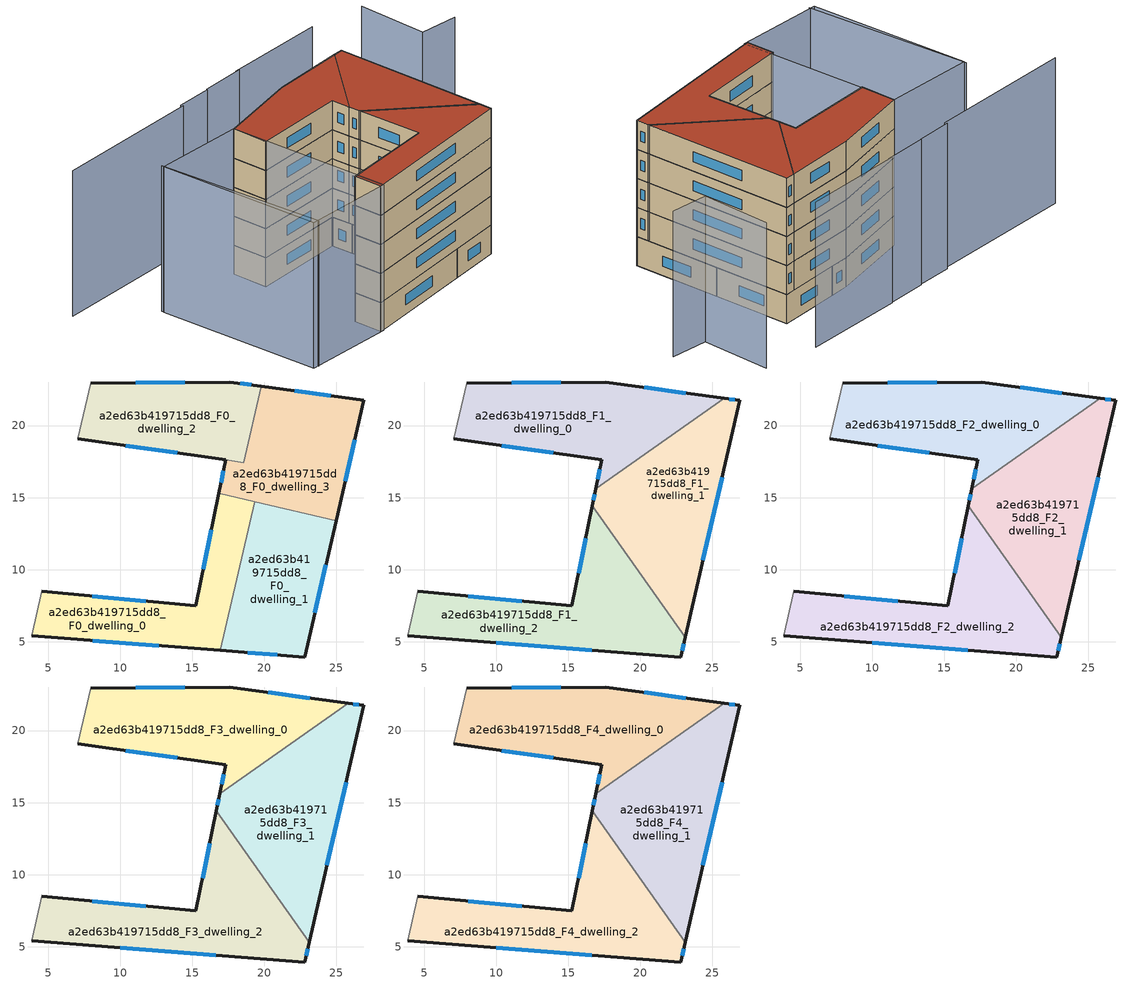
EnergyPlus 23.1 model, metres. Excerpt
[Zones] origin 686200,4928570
a2ed63b419715dd8_F0_dwelling_0
 floor ground (EU_floor_Construction): 16.96,4.39 19.35,14.71 16.85,15.29 15.27,7.5 4.58,8.49 3.86,5.41 z0
 wall outside (EU_wall_Construction): 16.96,4.39 3.86,5.41 / 4.58,8.49 15.27,7.5 16.85,15.29 z0:3
 wall adiabatic (EU_wall_Construction): 3.86,5.41 4.58,8.49 z0:3
 wall to a2ed63b419715dd8_F0_dwelling_1 (EU_wall_Construction): 19.35,14.71 16.96,4.39 z0:3
 wall to a2ed63b419715dd8_F0_dwelling_3 (EU_wall_Construction): 16.85,15.29 19.35,14.71 z0:3
 window (EU_Window_Construction): 12.7,4.72 8.12,5.07 / 8.05,8.16 11.79,7.82 / 15.78,10.03 16.34,12.76 z0.98:2.02
a2ed63b419715dd8_F0_dwelling_1
 floor ground (EU_floor_Construction): 22.81,3.93 25,13.41 19.35,14.71 16.96,4.39 z0
 wall outside (EU_wall_Construction): 25,13.41 22.81,3.93 16.96,4.39 z0:3
 wall to a2ed63b419715dd8_F0_dwelling_3 (EU_wall_Construction): 19.35,14.71 25,13.41 z0:3
 window (EU_Window_Construction): 24.29,10.33 23.52,7.02 / 20.91,4.08 18.86,4.24 z0.98:2.02
a2ed63b419715dd8_F0_dwelling_2
 floor ground (EU_floor_Construction): 18.58,17.43 19.81,22.72 17.63,23.03 7.95,22.93 7.05,19.09 z0
 wall outside (EU_wall_Construction): 17.32,17.62 7.05,19.09 / 7.95,22.93 17.63,23.03 19.81,22.72 z0:3
 wall adiabatic (EU_wall_Construction): 7.05,19.09 7.95,22.93 z0:3
 wall to a2ed63b419715dd8_F0_dwelling_3 (EU_wall_Construction): 18.58,17.43 17.33,17.62 / 19.81,22.72 18.58,17.44 z0:3
 window (EU_Window_Construction): 13.98,18.1 10.39,18.61 / 11.1,22.96 14.48,23 / 18.34,22.93 19.1,22.82 z0.98:2.02
a2ed63b419715dd8_F0_dwelling_3
 floor ground (EU_floor_Construction): 25,13.41 26.93,21.74 19.81,22.72 18.58,17.43 17.33,17.62 16.85,15.29 z0
 wall outside (EU_wall_Construction): 19.81,22.72 26.93,21.74 25,13.41 / 16.85,15.29 17.33,17.62 z0:3
 window (EU_Window_Construction): 22.12,22.41 24.61,22.06 / 26.3,19.03 25.63,16.12 / 17.01,16.05 17.17,16.86 z0.98:2.02
a2ed63b419715dd8_F1_dwelling_0
 floor to a2ed63b419715dd8_F0_dwelling_2 (EU_floor_Construction): 18.58,17.43 19.81,22.72 17.63,23.03 7.95,22.93 7.05,19.09 z3
 floor to a2ed63b419715dd8_F0_dwelling_3 (EU_floor_Construction): 25.84,21.89 19.81,22.72 18.58,17.43 17.33,17.62 16.92,15.6 z3
 wall outside (EU_wall_Construction): 7.95,22.93 17.63,23.03 25.84,21.89 / 16.92,15.6 17.33,17.62 7.05,19.09 z3:6
 wall adiabatic (EU_wall_Construction): 7.05,19.09 7.95,22.93 z3:6
 wall to a2ed63b419715dd8_F1_dwelling_1 (EU_wall_Construction): 25.84,21.89 16.92,15.6 z3:6
 window (EU_Window_Construction): 11.1,22.96 14.48,23 / 20.3,22.66 23.17,22.26 / 17.05,16.26 17.19,16.96 / 13.98,18.1 10.39,18.61 z3.98:5.02
a2ed63b419715dd8_F1_dwelling_1
 floor to a2ed63b419715dd8_F0_dwelling_0 (EU_floor_Construction): 18.64,11.66 19.35,14.71 16.85,15.29 16.68,14.44 z3
 floor to a2ed63b419715dd8_F0_dwelling_1 (EU_floor_Construction): 23.12,5.3 25,13.41 19.35,14.71 18.64,11.66 z3
 floor to a2ed63b419715dd8_F0_dwelling_3 (EU_floor_Construction): 25,13.41 26.93,21.74 25.84,21.89 16.92,15.6 19.35,14.71 z3; 19.35,14.71 16.92,15.6 16.85,15.29 z3
 wall outside (EU_wall_Construction): 25.84,21.89 26.93,21.74 23.12,5.3 / 16.68,14.44 16.92,15.6 z3:6
 wall to a2ed63b419715dd8_F1_dwelling_2 (EU_wall_Construction): 23.12,5.3 16.68,14.44 z3:6
 window (EU_Window_Construction): 26.2,21.84 26.57,21.79 / 25.69,16.4 24.36,10.65 / 16.76,14.82 16.84,15.22 z3.98:5.02
a2ed63b419715dd8_F1_dwelling_2
 floor to a2ed63b419715dd8_F0_dwelling_0 (EU_floor_Construction): 16.96,4.39 18.64,11.66 16.68,14.44 15.27,7.5 4.58,8.49 3.86,5.41 z3
 floor to a2ed63b419715dd8_F0_dwelling_1 (EU_floor_Construction): 22.81,3.93 23.12,5.3 18.64,11.66 16.96,4.39 z3
 wall outside (EU_wall_Construction): 23.12,5.3 22.81,3.93 3.86,5.41 / 4.58,8.49 15.27,7.5 16.68,14.44 z3:6
 wall adiabatic (EU_wall_Construction): 3.86,5.41 4.58,8.49 z3:6
 window (EU_Window_Construction): 15.73,9.75 16.22,12.18 / 23.02,4.85 22.91,4.38 / 16.64,4.41 10.02,4.93 / 8.05,8.16 11.79,7.82 z3.98:5.02
a2ed63b419715dd8_F2_dwelling_0
 floor to a2ed63b419715dd8_F1_dwelling_0 (EU_floor_Construction): 25.84,21.89 17.63,23.03 7.95,22.93 7.05,19.09 17.33,17.62 16.92,15.6 z6
 wall outside (EU_wall_Construction): 7.95,22.93 17.63,23.03 25.84,21.89 / 16.92,15.6 17.33,17.62 7.05,19.09 z6:9
 wall adiabatic (EU_wall_Construction): 7.05,19.09 7.95,22.93 z6:9
 wall to a2ed63b419715dd8_F2_dwelling_1 (EU_wall_Construction): 25.84,21.89 16.92,15.6 z6:9
 window (EU_Window_Construction): 11.1,22.96 14.48,23 / 20.3,22.66 23.17,22.26 / 17.05,16.26 17.19,16.96 / 13.98,18.1 10.39,18.61 z6.98:8.02
a2ed63b419715dd8_F2_dwelling_1
 floor to a2ed63b419715dd8_F1_dwelling_1 (EU_floor_Construction): 23.12,5.3 26.93,21.74 25.84,21.89 16.92,15.6 16.68,14.44 z6
 wall outside (EU_wall_Construction): 25.84,21.89 26.93,21.74 23.12,5.3 / 16.68,14.44 16.92,15.6 z6:9
 wall to a2ed63b419715dd8_F2_dwelling_2 (EU_wall_Construction): 23.12,5.3 16.68,14.44 z6:9
 window (EU_Window_Construction): 26.2,21.84 26.57,21.79 / 25.69,16.4 24.36,10.65 / 16.76,14.82 16.84,15.22 z6.98:8.02
a2ed63b419715dd8_F2_dwelling_2
 floor to a2ed63b419715dd8_F1_dwelling_2 (EU_floor_Construction): 22.81,3.93 23.12,5.3 16.68,14.44 15.27,7.5 4.58,8.49 3.86,5.41 z6
 wall outside (EU_wall_Construction): 23.12,5.3 22.81,3.93 3.86,5.41 / 4.58,8.49 15.27,7.5 16.68,14.44 z6:9
 wall adiabatic (EU_wall_Construction): 3.86,5.41 4.58,8.49 z6:9
 window (EU_Window_Construction): 15.73,9.75 16.22,12.18 / 23.02,4.85 22.91,4.38 / 16.64,4.41 10.02,4.93 / 8.05,8.16 11.79,7.82 z6.98:8.02
a2ed63b419715dd8_F3_dwelling_0
 floor to a2ed63b419715dd8_F2_dwelling_0 (EU_floor_Construction): 25.84,21.89 17.63,23.03 7.95,22.93 7.05,19.09 17.33,17.62 16.92,15.6 z9
 wall outside (EU_wall_Construction): 7.95,22.93 17.63,23.03 25.84,21.89 / 16.92,15.6 17.33,17.62 7.05,19.09 z9:12
 wall adiabatic (EU_wall_Construction): 7.05,19.09 7.95,22.93 z9:12
 wall to a2ed63b419715dd8_F3_dwelling_1 (EU_wall_Construction): 25.84,21.89 16.92,15.6 z9:12
 window (EU_Window_Construction): 11.1,22.96 14.48,23 / 20.3,22.66 23.17,22.26 / 17.05,16.26 17.19,16.96 / 13.98,18.1 10.39,18.61 z9.98:11.02
a2ed63b419715dd8_F3_dwelling_1
 floor to a2ed63b419715dd8_F2_dwelling_1 (EU_floor_Construction): 23.12,5.3 26.93,21.74 25.84,21.89 16.92,15.6 16.68,14.44 z9
 wall outside (EU_wall_Construction): 25.84,21.89 26.93,21.74 23.12,5.3 / 16.68,14.44 16.92,15.6 z9:12
 wall to a2ed63b419715dd8_F3_dwelling_2 (EU_wall_Construction): 23.12,5.3 16.68,14.44 z9:12
 window (EU_Window_Construction): 26.2,21.84 26.57,21.79 / 25.69,16.4 24.36,10.65 / 16.76,14.82 16.84,15.22 z9.98:11.02
a2ed63b419715dd8_F3_dwelling_2
 floor to a2ed63b419715dd8_F2_dwelling_2 (EU_floor_Construction): 22.81,3.93 23.12,5.3 16.68,14.44 15.27,7.5 4.58,8.49 3.86,5.41 z9
 wall outside (EU_wall_Construction): 23.12,5.3 22.81,3.93 3.86,5.41 / 4.58,8.49 15.27,7.5 16.68,14.44 z9:12
 wall adiabatic (EU_wall_Construction): 3.86,5.41 4.58,8.49 z9:12
 window (EU_Window_Construction): 15.73,9.75 16.22,12.18 / 23.02,4.85 22.91,4.38 / 16.64,4.41 10.02,4.93 / 8.05,8.16 11.79,7.82 z9.98:11.02
a2ed63b419715dd8_F4_dwelling_0
 floor to a2ed63b419715dd8_F3_dwelling_0 (EU_floor_Construction): 25.84,21.89 17.63,23.03 7.95,22.93 7.05,19.09 17.33,17.62 16.92,15.6 z12
 wall outside (EU_wall_Construction): 7.95,22.93 17.63,23.03 25.84,21.89 / 16.92,15.6 17.33,17.62 7.05,19.09 z12:15
 wall adiabatic (EU_wall_Construction): 7.05,19.09 7.95,22.93 z12:15
 wall to a2ed63b419715dd8_F4_dwelling_1 (EU_wall_Construction): 25.84,21.89 16.92,15.6 z12:15
 window (EU_Window_Construction): 11.1,22.96 14.48,23 / 20.3,22.66 23.17,22.26 / 17.05,16.26 17.19,16.96 / 13.98,18.1 10.39,18.61 z12.98:14.02
 roof outside (EU_roof_Construction): 25.84,21.89 16.92,15.6 17.33,17.62 7.05,19.09 7.95,22.93 17.63,23.03 z15
a2ed63b419715dd8_F4_dwelling_1
 floor to a2ed63b419715dd8_F3_dwelling_1 (EU_floor_Construction): 23.12,5.3 26.93,21.74 25.84,21.89 16.92,15.6 16.68,14.44 z12
 wall outside (EU_wall_Construction): 25.84,21.89 26.93,21.74 23.12,5.3 / 16.68,14.44 16.92,15.6 z12:15
 wall to a2ed63b419715dd8_F4_dwelling_2 (EU_wall_Construction): 23.12,5.3 16.68,14.44 z12:15
 window (EU_Window_Construction): 26.2,21.84 26.57,21.79 / 25.69,16.4 24.36,10.65 / 16.76,14.82 16.84,15.22 z12.98:14.02
 roof outside (EU_roof_Construction): 26.93,21.74 23.12,5.3 16.68,14.44 16.92,15.6 25.84,21.89 z15
a2ed63b419715dd8_F4_dwelling_2
 floor to a2ed63b419715dd8_F3_dwelling_2 (EU_floor_Construction): 22.81,3.93 23.12,5.3 16.68,14.44 15.27,7.5 4.58,8.49 3.86,5.41 z12
 wall outside (EU_wall_Construction): 23.12,5.3 22.81,3.93 3.86,5.41 / 4.58,8.49 15.27,7.5 16.68,14.44 z12:15
 wall adiabatic (EU_wall_Construction): 3.86,5.41 4.58,8.49 z12:15
 window (EU_Window_Construction): 15.73,9.75 16.22,12.18 / 23.02,4.85 22.91,4.38 / 16.64,4.41 10.02,4.93 / 8.05,8.16 11.79,7.82 z12.98:14.02
 roof outside (EU_roof_Construction): 16.68,14.44 23.12,5.3 22.81,3.93 3.86,5.41 4.58,8.49 15.27,7.5 z15
shading: 37.82,15.69 33.7,16.86 / 33.7,16.86 35.82,24.33 / -1.87,25.21 -5.07,7.15 / 18.94,28.15 13.97,28.94 / 13.98,28.87 10.01,29.53 / 29.96,26.38 18.51,28.28 / 9.96,29.24 -6.59,31.99 / -1.91,25 7.95,22.94 / 7.95,22.94 4.27,5.32 / 4.27,5.32 -5.59,7.38 / -5.59,7.38 -1.91,25 z0:15
[Building]
EU S2 Campaign: North Axis=0; Terrain=City; Solar Distribution=FullExterior
[Site:Location]
Bologna: Latitude=44.5; Longitude=11.25; Time Zone=1; Elevation=37
[SizingPeriod:WeatherFileDays]
AnnualSizingPeriod: Begin Month=1; Begin Day of Month=1; End Month=12; End Day of Month=31; Day of Week for Start Day=Monday; Use Weather File Daylight Saving Period=No; Use Weather File Rain and Snow Indicators=No
[MATERIAL]
EU_InternalMass_Material: Roughness=MediumRough; Thickness=0.1; Conductivity=1; Density=1800; Specific Heat=900; Thermal Absorptance=0.9; Solar Absorptance=0.7; Visible Absorptance=0.7
[MATERIAL:NOMASS] Roughness=MediumRough; Thermal Absorptance=0.9; Solar Absorptance=0.7; Visible Absorptance=0.7
Name | Thermal Resistance
EU_wall_NoMass | 0.905828
EU_roof_NoMass | 0.37593
EU_floor_NoMass | 0.67114
[WINDOWMATERIAL:SIMPLEGLAZINGSYSTEM]
EU_Window_SimpleGlazing: UFactor=4.52486; Solar Heat Gain Coefficient=0.85; Visible Transmittance=0.85
[CONSTRUCTION]
EU_wall_Construction: EU_wall_NoMass
EU_roof_Construction: EU_roof_NoMass
EU_floor_Construction: EU_floor_NoMass
EU_InternalMass_Construction: EU_InternalMass_Material
EU_Window_Construction: EU_Window_SimpleGlazing
[ZONE] Type=1; Multiplier=1; Ceiling Height=autocalculate; Floor Area=autocalculate; Part of Total Floor Area=Yes
Name | Volume
a2ed63b419715dd8_F0_dwelling_0 | 176.773
a2ed63b419715dd8_F1_dwelling_0 | 229.969
a2ed63b419715dd8_F2_dwelling_0; a2ed63b419715dd8_F3_dwelling_0; a2ed63b419715dd8_F4_dwelling_0 | 229.964
a2ed63b419715dd8_F0_dwelling_1 | 176.769
a2ed63b419715dd8_F1_dwelling_1 | 238.576
a2ed63b419715dd8_F2_dwelling_1; a2ed63b419715dd8_F3_dwelling_1; a2ed63b419715dd8_F4_dwelling_1 | 238.589
a2ed63b419715dd8_F0_dwelling_2 | 167.833
a2ed63b419715dd8_F1_dwelling_2 | 238.564
a2ed63b419715dd8_F2_dwelling_2; a2ed63b419715dd8_F3_dwelling_2; a2ed63b419715dd8_F4_dwelling_2 | 238.578
a2ed63b419715dd8_F0_dwelling_3 | 185.754
[INTERNALMASS] Construction=EU_InternalMass_Construction
Name | Zone or ZoneList | Surface Area
a2ed63b419715dd8_F0_dwelling_0_EU_InternalMass | a2ed63b419715dd8_F0_dwelling_0 | 58.9247
a2ed63b419715dd8_F0_dwelling_1_EU_InternalMass | a2ed63b419715dd8_F0_dwelling_1 | 58.9228
a2ed63b419715dd8_F0_dwelling_2_EU_InternalMass | a2ed63b419715dd8_F0_dwelling_2 | 55.9428
a2ed63b419715dd8_F0_dwelling_3_EU_InternalMass | a2ed63b419715dd8_F0_dwelling_3 | 61.9161
a2ed63b419715dd8_F1_dwelling_0_EU_InternalMass | a2ed63b419715dd8_F1_dwelling_0 | 76.655
a2ed63b419715dd8_F1_dwelling_1_EU_InternalMass | a2ed63b419715dd8_F1_dwelling_1 | 79.533
a2ed63b419715dd8_F1_dwelling_2_EU_InternalMass | a2ed63b419715dd8_F1_dwelling_2 | 79.532
a2ed63b419715dd8_F2_dwelling_0_EU_InternalMass | a2ed63b419715dd8_F2_dwelling_0 | 76.655
a2ed63b419715dd8_F2_dwelling_1_EU_InternalMass | a2ed63b419715dd8_F2_dwelling_1 | 79.533
a2ed63b419715dd8_F2_dwelling_2_EU_InternalMass | a2ed63b419715dd8_F2_dwelling_2 | 79.532
a2ed63b419715dd8_F3_dwelling_0_EU_InternalMass | a2ed63b419715dd8_F3_dwelling_0 | 76.655
a2ed63b419715dd8_F3_dwelling_1_EU_InternalMass | a2ed63b419715dd8_F3_dwelling_1 | 79.533
a2ed63b419715dd8_F3_dwelling_2_EU_InternalMass | a2ed63b419715dd8_F3_dwelling_2 | 79.532
a2ed63b419715dd8_F4_dwelling_0_EU_InternalMass | a2ed63b419715dd8_F4_dwelling_0 | 76.655
a2ed63b419715dd8_F4_dwelling_1_EU_InternalMass | a2ed63b419715dd8_F4_dwelling_1 | 79.533
a2ed63b419715dd8_F4_dwelling_2_EU_InternalMass | a2ed63b419715dd8_F4_dwelling_2 | 79.532
[OTHEREQUIPMENT] Fuel Type=Electricity; Design Level Calculation Method=Watts/Area; Power per Zone Floor Area=1; Fraction Latent=0; Fraction Radiant=0; Fraction Lost=0; Carbon Dioxide Generation Rate=0; EndUse Subcategory=EU_Step8_InternalGains
Name | Zone or ZoneList or Space or SpaceList | Schedule
EU_Step8_InternalGain_a2ed63b419715dd8_F0_dwelling_0_f000 | a2ed63b419715dd8_F0_dwelling_0 | EU_Step8_GainSchedule_a2ed63b419715dd8_F0_dwelling_0_f000
EU_Step8_InternalGain_a2ed63b419715dd8_F0_dwelling_1_f000 | a2ed63b419715dd8_F0_dwelling_1 | EU_Step8_GainSchedule_a2ed63b419715dd8_F0_dwelling_1_f000
EU_Step8_InternalGain_a2ed63b419715dd8_F0_dwelling_2_f000 | a2ed63b419715dd8_F0_dwelling_2 | EU_Step8_GainSchedule_a2ed63b419715dd8_F0_dwelling_2_f000
EU_Step8_InternalGain_a2ed63b419715dd8_F0_dwelling_3_f000 | a2ed63b419715dd8_F0_dwelling_3 | EU_Step8_GainSchedule_a2ed63b419715dd8_F0_dwelling_3_f000
EU_Step8_InternalGain_a2ed63b419715dd8_F1_dwelling_0_f000 | a2ed63b419715dd8_F1_dwelling_0 | EU_Step8_GainSchedule_a2ed63b419715dd8_F1_dwelling_0_f000
EU_Step8_InternalGain_a2ed63b419715dd8_F1_dwelling_1_f000 | a2ed63b419715dd8_F1_dwelling_1 | EU_Step8_GainSchedule_a2ed63b419715dd8_F1_dwelling_1_f000
EU_Step8_InternalGain_a2ed63b419715dd8_F1_dwelling_2_f000 | a2ed63b419715dd8_F1_dwelling_2 | EU_Step8_GainSchedule_a2ed63b419715dd8_F1_dwelling_2_f000
EU_Step8_InternalGain_a2ed63b419715dd8_F2_dwelling_0_f000 | a2ed63b419715dd8_F2_dwelling_0 | EU_Step8_GainSchedule_a2ed63b419715dd8_F2_dwelling_0_f000
EU_Step8_InternalGain_a2ed63b419715dd8_F2_dwelling_1_f000 | a2ed63b419715dd8_F2_dwelling_1 | EU_Step8_GainSchedule_a2ed63b419715dd8_F2_dwelling_1_f000
EU_Step8_InternalGain_a2ed63b419715dd8_F2_dwelling_2_f000 | a2ed63b419715dd8_F2_dwelling_2 | EU_Step8_GainSchedule_a2ed63b419715dd8_F2_dwelling_2_f000
EU_Step8_InternalGain_a2ed63b419715dd8_F3_dwelling_0_f000 | a2ed63b419715dd8_F3_dwelling_0 | EU_Step8_GainSchedule_a2ed63b419715dd8_F3_dwelling_0_f000
EU_Step8_InternalGain_a2ed63b419715dd8_F3_dwelling_1_f000 | a2ed63b419715dd8_F3_dwelling_1 | EU_Step8_GainSchedule_a2ed63b419715dd8_F3_dwelling_1_f000
EU_Step8_InternalGain_a2ed63b419715dd8_F3_dwelling_2_f000 | a2ed63b419715dd8_F3_dwelling_2 | EU_Step8_GainSchedule_a2ed63b419715dd8_F3_dwelling_2_f000
EU_Step8_InternalGain_a2ed63b419715dd8_F4_dwelling_0_f000 | a2ed63b419715dd8_F4_dwelling_0 | EU_Step8_GainSchedule_a2ed63b419715dd8_F4_dwelling_0_f000
EU_Step8_InternalGain_a2ed63b419715dd8_F4_dwelling_1_f000 | a2ed63b419715dd8_F4_dwelling_1 | EU_Step8_GainSchedule_a2ed63b419715dd8_F4_dwelling_1_f000
EU_Step8_InternalGain_a2ed63b419715dd8_F4_dwelling_2_f000 | a2ed63b419715dd8_F4_dwelling_2 | EU_Step8_GainSchedule_a2ed63b419715dd8_F4_dwelling_2_f000
[ZONEVENTILATION:DESIGNFLOWRATE] Schedule=EU_AlwaysOn; Design Flow Rate Calculation Method=AirChanges/Hour; Air Changes per Hour=0.73129; Ventilation Type=Natural; Fan Pressure Rise=0; Fan Total Efficiency=1; Constant Term Coefficient=1; Temperature Term Coefficient=0; Velocity Term Coefficient=0; Velocity Squared Term Coefficient=0; Minimum Indoor Temperature=-100; Maximum Indoor Temperature=100; Delta Temperature=-100; Minimum Outdoor Temperature=-100; Maximum Outdoor Temperature=100; Maximum Wind Speed=40
Name | Zone or ZoneList or Space or SpaceList
EU_ConstantAir_a2ed63b419715dd8_F0_dwelling_0 | a2ed63b419715dd8_F0_dwelling_0
EU_ConstantAir_a2ed63b419715dd8_F0_dwelling_1 | a2ed63b419715dd8_F0_dwelling_1
EU_ConstantAir_a2ed63b419715dd8_F0_dwelling_2 | a2ed63b419715dd8_F0_dwelling_2
EU_ConstantAir_a2ed63b419715dd8_F0_dwelling_3 | a2ed63b419715dd8_F0_dwelling_3
EU_ConstantAir_a2ed63b419715dd8_F1_dwelling_0 | a2ed63b419715dd8_F1_dwelling_0
EU_ConstantAir_a2ed63b419715dd8_F1_dwelling_1 | a2ed63b419715dd8_F1_dwelling_1
EU_ConstantAir_a2ed63b419715dd8_F1_dwelling_2 | a2ed63b419715dd8_F1_dwelling_2
EU_ConstantAir_a2ed63b419715dd8_F2_dwelling_0 | a2ed63b419715dd8_F2_dwelling_0
EU_ConstantAir_a2ed63b419715dd8_F2_dwelling_1 | a2ed63b419715dd8_F2_dwelling_1
EU_ConstantAir_a2ed63b419715dd8_F2_dwelling_2 | a2ed63b419715dd8_F2_dwelling_2
EU_ConstantAir_a2ed63b419715dd8_F3_dwelling_0 | a2ed63b419715dd8_F3_dwelling_0
EU_ConstantAir_a2ed63b419715dd8_F3_dwelling_1 | a2ed63b419715dd8_F3_dwelling_1
EU_ConstantAir_a2ed63b419715dd8_F3_dwelling_2 | a2ed63b419715dd8_F3_dwelling_2
EU_ConstantAir_a2ed63b419715dd8_F4_dwelling_0 | a2ed63b419715dd8_F4_dwelling_0
EU_ConstantAir_a2ed63b419715dd8_F4_dwelling_1 | a2ed63b419715dd8_F4_dwelling_1
EU_ConstantAir_a2ed63b419715dd8_F4_dwelling_2 | a2ed63b419715dd8_F4_dwelling_2
[HVACTEMPLATE:THERMOSTAT] Constant Heating Setpoint=20; Constant Cooling Setpoint=50
EU_HeatOnly_a2ed63b419715dd8_F0_dwelling_0; EU_HeatOnly_a2ed63b419715dd8_F0_dwelling_1; EU_HeatOnly_a2ed63b419715dd8_F0_dwelling_2; EU_HeatOnly_a2ed63b419715dd8_F0_dwelling_3; EU_HeatOnly_a2ed63b419715dd8_F1_dwelling_0; EU_HeatOnly_a2ed63b419715dd8_F1_dwelling_1; EU_HeatOnly_a2ed63b419715dd8_F1_dwelling_2; EU_HeatOnly_a2ed63b419715dd8_F2_dwelling_0; EU_HeatOnly_a2ed63b419715dd8_F2_dwelling_1; EU_HeatOnly_a2ed63b419715dd8_F2_dwelling_2; EU_HeatOnly_a2ed63b419715dd8_F3_dwelling_0; EU_HeatOnly_a2ed63b419715dd8_F3_dwelling_1; EU_HeatOnly_a2ed63b419715dd8_F3_dwelling_2; EU_HeatOnly_a2ed63b419715dd8_F4_dwelling_0; EU_HeatOnly_a2ed63b419715dd8_F4_dwelling_1; EU_HeatOnly_a2ed63b419715dd8_F4_dwelling_2
[HVACTEMPLATE:ZONE:IDEALLOADSAIRSYSTEM] System Availability Schedule=EU_AlwaysOn; Maximum Heating Supply Air Temperature=50; Minimum Cooling Supply Air Temperature=13; Maximum Heating Supply Air Humidity Ratio=0.0156; Minimum Cooling Supply Air Humidity Ratio=0.0077; Heating Limit=NoLimit; Cooling Limit=NoLimit; Heating Availability Schedule=EU_AlwaysOn; Cooling Availability Schedule=EU_CoolingOff; Dehumidification Control Type=ConstantSensibleHeatRatio; Cooling Sensible Heat Ratio=0.7; Dehumidification Setpoint=60; Humidification Control Type=None; Humidification Setpoint=30; Outdoor Air Method=None; Outdoor Air Flow Rate per Person=0.00944; Outdoor Air Flow Rate per Zone Floor Area=0; Outdoor Air Flow Rate per Zone=0; Demand Controlled Ventilation Type=None; Outdoor Air Economizer Type=NoEconomizer; Heat Recovery Type=None; Sensible Heat Recovery Effectiveness=0.7; Latent Heat Recovery Effectiveness=0.65
Name | Template Thermostat
a2ed63b419715dd8_F0_dwelling_0 | EU_HeatOnly_a2ed63b419715dd8_F0_dwelling_0
a2ed63b419715dd8_F0_dwelling_1 | EU_HeatOnly_a2ed63b419715dd8_F0_dwelling_1
a2ed63b419715dd8_F0_dwelling_2 | EU_HeatOnly_a2ed63b419715dd8_F0_dwelling_2
a2ed63b419715dd8_F0_dwelling_3 | EU_HeatOnly_a2ed63b419715dd8_F0_dwelling_3
a2ed63b419715dd8_F1_dwelling_0 | EU_HeatOnly_a2ed63b419715dd8_F1_dwelling_0
a2ed63b419715dd8_F1_dwelling_1 | EU_HeatOnly_a2ed63b419715dd8_F1_dwelling_1
a2ed63b419715dd8_F1_dwelling_2 | EU_HeatOnly_a2ed63b419715dd8_F1_dwelling_2
a2ed63b419715dd8_F2_dwelling_0 | EU_HeatOnly_a2ed63b419715dd8_F2_dwelling_0
a2ed63b419715dd8_F2_dwelling_1 | EU_HeatOnly_a2ed63b419715dd8_F2_dwelling_1
a2ed63b419715dd8_F2_dwelling_2 | EU_HeatOnly_a2ed63b419715dd8_F2_dwelling_2
a2ed63b419715dd8_F3_dwelling_0 | EU_HeatOnly_a2ed63b419715dd8_F3_dwelling_0
a2ed63b419715dd8_F3_dwelling_1 | EU_HeatOnly_a2ed63b419715dd8_F3_dwelling_1
a2ed63b419715dd8_F3_dwelling_2 | EU_HeatOnly_a2ed63b419715dd8_F3_dwelling_2
a2ed63b419715dd8_F4_dwelling_0 | EU_HeatOnly_a2ed63b419715dd8_F4_dwelling_0
a2ed63b419715dd8_F4_dwelling_1 | EU_HeatOnly_a2ed63b419715dd8_F4_dwelling_1
a2ed63b419715dd8_F4_dwelling_2 | EU_HeatOnly_a2ed63b419715dd8_F4_dwelling_2
[SIZING:ZONE] Zone Cooling Design Supply Air Temperature Input Method=SupplyAirTemperature; Zone Cooling Design Supply Air Temperature=13; Zone Heating Design Supply Air Temperature Input Method=SupplyAirTemperature; Zone Heating Design Supply Air Temperature=50; Zone Cooling Design Supply Air Humidity Ratio=0.008; Zone Heating Design Supply Air Humidity Ratio=0.008; Cooling Design Air Flow Method=DesignDay; Cooling Design Air Flow Rate=0; Cooling Minimum Air Flow per Zone Floor Area=0.000762; Cooling Minimum Air Flow=0; Cooling Minimum Air Flow Fraction=0.2; Heating Design Air Flow Method=DesignDay; Heating Design Air Flow Rate=0; Heating Maximum Air Flow per Zone Floor Area=0.002032; Heating Maximum Air Flow=0.141576; Heating Maximum Air Flow Fraction=0.3; Account for Dedicated Outdoor Air System=No; Dedicated Outdoor Air System Control Strategy=NeutralSupplyAir; Dedicated Outdoor Air Low Setpoint Temperature for Design=autosize; Dedicated Outdoor Air High Setpoint Temperature for Design=autosize; Zone Load Sizing Method=Sensible Load Only No Latent Load; Zone Latent Cooling Design Supply Air Humidity Ratio Input Method=HumidityRatioDifference; Zone Cooling Design Supply Air Humidity Ratio Difference=0.005; Zone Latent Heating Design Supply Air Humidity Ratio Input Method=HumidityRatioDifference; Zone Humidification Design Supply Air Humidity Ratio Difference=0.005
a2ed63b419715dd8_F0_dwelling_0; a2ed63b419715dd8_F0_dwelling_1; a2ed63b419715dd8_F0_dwelling_2; a2ed63b419715dd8_F0_dwelling_3; a2ed63b419715dd8_F1_dwelling_0; a2ed63b419715dd8_F1_dwelling_1; a2ed63b419715dd8_F1_dwelling_2; a2ed63b419715dd8_F2_dwelling_0; a2ed63b419715dd8_F2_dwelling_1; a2ed63b419715dd8_F2_dwelling_2; a2ed63b419715dd8_F3_dwelling_0; a2ed63b419715dd8_F3_dwelling_1; a2ed63b419715dd8_F3_dwelling_2; a2ed63b419715dd8_F4_dwelling_0; a2ed63b419715dd8_F4_dwelling_1; a2ed63b419715dd8_F4_dwelling_2
[SCHEDULE:CONSTANT]
Name | Hourly Value
EU_AlwaysOn | 1
EU_CoolingOff | 0
[SCHEDULE:FILE] Column Number=1; Rows to Skip at Top=0; Number of Hours of Data=8760; Column Separator=Comma; Interpolate to Timestep=No; Minutes per Item=60; Adjust Schedule for Daylight Savings=Yes
Name | File
EU_Step8_GainSchedule_a2ed63b419715dd8_F0_dwelling_0_f000 | ../../schedules/a2ed63b419715dd8/a2ed63b419715dd8_F0_dwelling_0_f000_gain.csv
EU_Step8_GainSchedule_a2ed63b419715dd8_F0_dwelling_1_f000 | ../../schedules/a2ed63b419715dd8/a2ed63b419715dd8_F0_dwelling_1_f000_gain.csv
EU_Step8_GainSchedule_a2ed63b419715dd8_F0_dwelling_2_f000 | ../../schedules/a2ed63b419715dd8/a2ed63b419715dd8_F0_dwelling_2_f000_gain.csv
EU_Step8_GainSchedule_a2ed63b419715dd8_F0_dwelling_3_f000 | ../../schedules/a2ed63b419715dd8/a2ed63b419715dd8_F0_dwelling_3_f000_gain.csv
EU_Step8_GainSchedule_a2ed63b419715dd8_F1_dwelling_0_f000 | ../../schedules/a2ed63b419715dd8/a2ed63b419715dd8_F1_dwelling_0_f000_gain.csv
EU_Step8_GainSchedule_a2ed63b419715dd8_F1_dwelling_1_f000 | ../../schedules/a2ed63b419715dd8/a2ed63b419715dd8_F1_dwelling_1_f000_gain.csv
EU_Step8_GainSchedule_a2ed63b419715dd8_F1_dwelling_2_f000 | ../../schedules/a2ed63b419715dd8/a2ed63b419715dd8_F1_dwelling_2_f000_gain.csv
EU_Step8_GainSchedule_a2ed63b419715dd8_F2_dwelling_0_f000 | ../../schedules/a2ed63b419715dd8/a2ed63b419715dd8_F2_dwelling_0_f000_gain.csv
EU_Step8_GainSchedule_a2ed63b419715dd8_F2_dwelling_1_f000 | ../../schedules/a2ed63b419715dd8/a2ed63b419715dd8_F2_dwelling_1_f000_gain.csv
EU_Step8_GainSchedule_a2ed63b419715dd8_F2_dwelling_2_f000 | ../../schedules/a2ed63b419715dd8/a2ed63b419715dd8_F2_dwelling_2_f000_gain.csv
EU_Step8_GainSchedule_a2ed63b419715dd8_F3_dwelling_0_f000 | ../../schedules/a2ed63b419715dd8/a2ed63b419715dd8_F3_dwelling_0_f000_gain.csv
EU_Step8_GainSchedule_a2ed63b419715dd8_F3_dwelling_1_f000 | ../../schedules/a2ed63b419715dd8/a2ed63b419715dd8_F3_dwelling_1_f000_gain.csv
EU_Step8_GainSchedule_a2ed63b419715dd8_F3_dwelling_2_f000 | ../../schedules/a2ed63b419715dd8/a2ed63b419715dd8_F3_dwelling_2_f000_gain.csv
EU_Step8_GainSchedule_a2ed63b419715dd8_F4_dwelling_0_f000 | ../../schedules/a2ed63b419715dd8/a2ed63b419715dd8_F4_dwelling_0_f000_gain.csv
EU_Step8_GainSchedule_a2ed63b419715dd8_F4_dwelling_1_f000 | ../../schedules/a2ed63b419715dd8/a2ed63b419715dd8_F4_dwelling_1_f000_gain.csv
EU_Step8_GainSchedule_a2ed63b419715dd8_F4_dwelling_2_f000 | ../../schedules/a2ed63b419715dd8/a2ed63b419715dd8_F4_dwelling_2_f000_gain.csv
